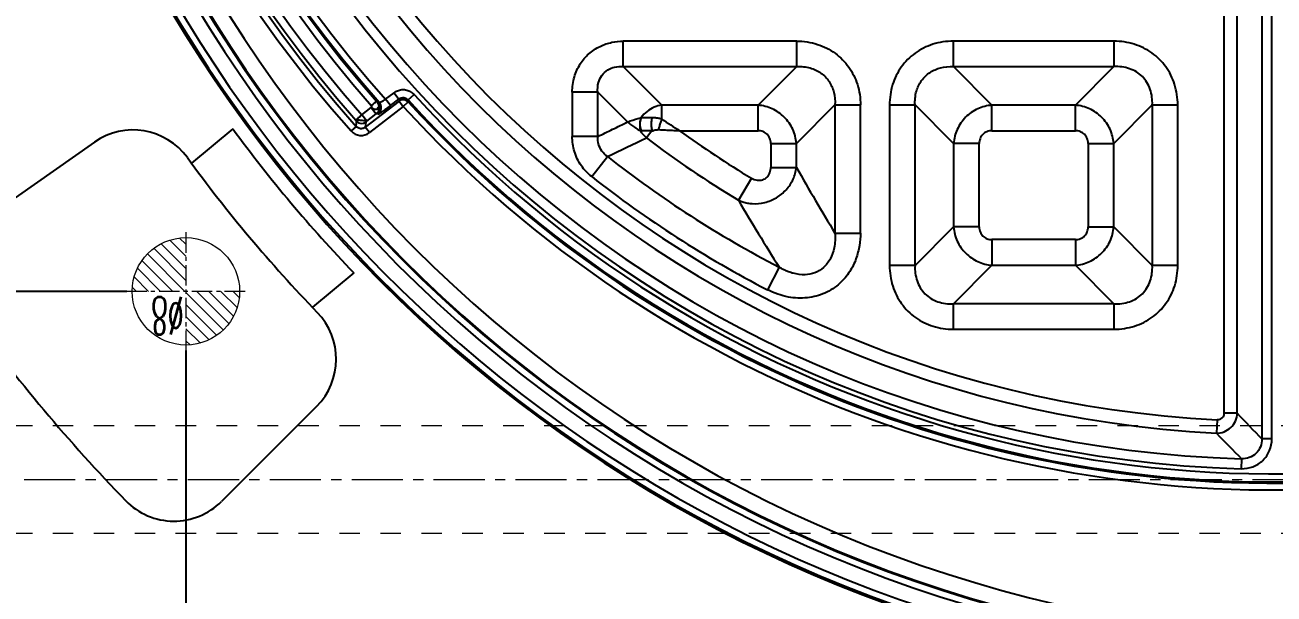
# Model space of a CAD drawing. Header units: millimetres. Extents: x 3267 to 5677, y -4731 to 2600.
# Drawn here: x 4512.3 to 4605.2, y -881.5 to -839.2 of the extents above; entities that cross this region are included whole.
import ezdxf

# ---------------------------------------------------------------- set-up
doc = ezdxf.new("R2010")
doc.units = ezdxf.units.MM
doc.header["$LTSCALE"] = 16.335
doc.header["$PDMODE"] = 3
doc.header["$PDSIZE"] = 0.3125
doc.linetypes.add('CENTER', pattern=[0.6, 0.375, -0.075, 0.075, -0.075])
doc.linetypes.add('HIDDEN', pattern=[0.2, 0.1, -0.1])
doc.layers.get('0').update_dxf_attribs({"linetype": 'CONTINUOUS'})
doc.layers.get('Defpoints').update_dxf_attribs({"linetype": 'CONTINUOUS'})
doc.layers.add('11', color=7, linetype='CONTINUOUS')
doc.layers.add('cool', color=153, linetype='HIDDEN', lineweight=9)
doc.layers.add('epin', color=13, linetype='CONTINUOUS', lineweight=9)
doc.styles.get("Standard").update_dxf_attribs({"font": 'txt', "width": 0.8})
doc.styles.add('TXT05', font='txt.shx', dxfattribs={"width": 0.5, "bigfont": 'gbcbig.shx'})
doc.dimstyles.get("Standard").update_dxf_attribs({"dimtxt": 0.15625, "dimasz": 0.1875, "dimexe": 0.125, "dimexo": 0.0625, "dimtad": 0, "dimtih": 1, "dimtoh": 1, "dimdsep": 46, "dimtxsty": 'Standard', "dimcen": 0.09, "dimadec": 0, "dimazin": 0, "dimtp": 0.01, "dimtm": 0.01, "dimtfac": 1, "dimtofl": 0, "dimtmove": 0, "dimatfit": 3, "dimfxl": 0, "dimtolj": 1, "dimarcsym": 0})

# ---------------------------------------------------------------- blocks, each defined once
blk = doc.blocks.new('epin_ejp_8')
at = {"layer": 'epin'}
h = blk.add_hatch(dxfattribs=at)
h.set_pattern_fill('_ANSI31', color=123, scale=0.2, angle=90, style=0)
h.set_pattern_definition([(135, (-3609.8168, 780.7174), (-0.44901281, -0.44901281), [])])
h.paths.add_polyline_path([(0, 4, 0.414214), (-4, 0), (0, 0)])
h.paths.add_polyline_path([(4, 0), (0, 0), (0, -4, 0.414214)])
at = {"layer": 'epin', "color": 1, "linetype": 'CENTER', "ltscale": 0.248791}
for p, q in [((0, -4.4), (0, 4.4)), ((-4.4, 0), (4.4, 0))]:
    blk.add_line(p, q, dxfattribs=at)
at = {"layer": 'epin'}
blk.add_circle((0, 0), 4, dxfattribs=at)
at = {"layer": 'epin', "color": 6, "style": 'TXT05', "width": 0.5}
blk.add_text('%%c8', height=2.8, dxfattribs=at).set_placement((0.16, 0.4))
blk = doc.blocks.new('4')
at = {"layer": '11', "color": 3, "linetype": 'Continuous'}
for p, q in [((-12.852, 216.652), (-13.724, 226.616)), ((12.852, 216.656), (13.724, 226.619)), ((-7, 208.127), (-7, 212.136)), ((7, 208.13), (7, 212.139))]:
    blk.add_line(p, q, dxfattribs=at)
for centre, radius, start, end in [((-8.743, 227.051), 5, 94.10934, 185), ((0.026, 105), 127.366, 85.91485, 94.10934), ((8.743, 227.055), 5, 355, 85.91485), ((-7.871, 217.088), 5, 185, 274.03007), ((7.871, 217.092), 5, 265.99628, 355), ((0.026, 105), 107.366, 85.99628, 94.03007), ((0.026, 105), 103.366, 86.13132, 93.8975)]:
    blk.add_arc(centre, radius, start, end, dxfattribs=at)
blk = doc.blocks.new('*D156')
at = {"color": 4, "lineweight": -2}
for p, q in [((4451.773, -847.002), (4441.773, -847.002)), ((4461.773, -859.001), (4451.773, -847.002)), ((4519.847, -859.001), (4461.773, -859.001))]:
    blk.add_line(p, q, dxfattribs=at)
at = {"layer": 'Defpoints', "color": 0}
for p in [(4611.243, -791.002), (4441.773, -847.002), (4519.847, -859.001)]:
    blk.add_point(p, dxfattribs=at)
at = {"color": 6, "insert": (4434.439, -847.002), "char_height": 5, "attachment_point": 5}
blk.add_mtext('\\A1;68.00', dxfattribs=at)
blk = doc.blocks.new('*D157')
at = {"color": 4, "lineweight": -2}
blk.add_line((4484.734, -873.002), (4441.773, -873.002), dxfattribs=at)
at = {"layer": 'Defpoints', "color": 0}
for p in [(4611.243, -791.002), (4441.773, -873.002), (4484.734, -873.002)]:
    blk.add_point(p, dxfattribs=at)
at = {"color": 6, "insert": (4434.439, -873.002), "char_height": 5, "attachment_point": 5}
blk.add_mtext('\\A1;82.00', dxfattribs=at)
blk = doc.blocks.new('*D158')
at = {"color": 4, "lineweight": -2}
blk.add_line((4574.843, -899.002), (4441.773, -899.002), dxfattribs=at)
at = {"layer": 'Defpoints', "color": 0}
for p in [(4611.243, -791.002), (4441.773, -899.002), (4574.843, -899.002)]:
    blk.add_point(p, dxfattribs=at)
at = {"color": 6, "insert": (4433.439, -899.002), "char_height": 5, "attachment_point": 5}
blk.add_mtext('\\A1;108.00', dxfattribs=at)
blk = doc.blocks.new('*D159')
at = {"color": 4, "lineweight": -2}
blk.add_line((4473.942, -909.002), (4441.773, -909.002), dxfattribs=at)
at = {"layer": 'Defpoints', "color": 0}
for p in [(4611.243, -791.002), (4441.773, -909.002), (4473.942, -909.002)]:
    blk.add_point(p, dxfattribs=at)
at = {"color": 6, "insert": (4433.773, -909.002), "char_height": 5, "attachment_point": 5}
blk.add_mtext('\\A1;118.00', dxfattribs=at)
blk = doc.blocks.new('*D164')
at = {"color": 4, "lineweight": -2}
blk.add_line((4579.243, -903.402), (4579.243, -955.466), dxfattribs=at)
at = {"layer": 'Defpoints', "color": 0}
for p in [(4611.243, -791.002), (4579.243, -903.402), (4579.243, -955.466)]:
    blk.add_point(p, dxfattribs=at)
at = {"color": 6, "insert": (4579.243, -962.799), "char_height": 5, "attachment_point": 5, "rotation": 90}
blk.add_mtext('\\A1;32.00', dxfattribs=at)
blk = doc.blocks.new('*D165')
at = {"color": 4, "lineweight": -2}
for p, q in [((4524.247, -863.401), (4524.247, -935.466)), ((4524.247, -935.466), (4516.217, -945.466)), ((4516.217, -945.466), (4516.217, -955.466))]:
    blk.add_line(p, q, dxfattribs=at)
at = {"layer": 'Defpoints', "color": 0}
for p in [(4611.243, -791.002), (4524.247, -863.401), (4516.217, -955.466)]:
    blk.add_point(p, dxfattribs=at)
at = {"color": 6, "insert": (4516.217, -962.799), "char_height": 5, "attachment_point": 5, "rotation": 90}
blk.add_mtext('\\A1;87.00', dxfattribs=at)
blk = doc.blocks.new('*D166')
at = {"color": 4, "lineweight": -2}
blk.add_line((4482.742, -917.802), (4482.742, -955.466), dxfattribs=at)
at = {"layer": 'Defpoints', "color": 0}
for p in [(4611.243, -791.002), (4482.742, -917.802), (4482.742, -955.466)]:
    blk.add_point(p, dxfattribs=at)
at = {"color": 6, "insert": (4482.742, -964.466), "char_height": 5, "attachment_point": 5, "rotation": 90}
blk.add_mtext('\\A1;128.50', dxfattribs=at)

msp = doc.modelspace()

# ---------------------------------------------------------------- linework, layer by layer
at = {"color": 6, "linetype": 'Continuous'}
for p, q in [((4604.34, -790.829), (4604.34, -869.991)), ((4605.08, -869.991), (4605.082, -790.829)), ((4601.515, -792.664), (4601.515, -868.082)), ((4602.504, -866.593), (4602.503, -792.664)), ((4556.803, -842.265), (4556.803, -840.365)), ((4569.711, -840.365), (4556.803, -840.365)), ((4569.711, -842.265), (4569.711, -840.365)), ((4581.371, -842.265), (4581.371, -840.365)), ((4593.328, -840.365), (4581.371, -840.365)), ((4593.328, -840.365), (4593.328, -842.265)), ((4556.803, -842.265), (4559.676, -845.138)), ((4556.803, -842.265), (4569.711, -842.265)), ((4566.838, -845.138), (4569.711, -842.265)), ((4581.371, -842.265), (4593.328, -842.265)), ((4581.371, -842.265), (4584.244, -845.138)), ((4590.455, -845.138), (4593.328, -842.265)), ((4553.002, -844.166), (4553.002, -847.472)), ((4554.903, -844.166), (4553.002, -844.166)), ((4554.903, -847.472), (4554.903, -844.166)), ((4557.122, -846.385), (4554.903, -844.166)), ((4540.119, -844.832), (4537.6, -846.783)), ((4538.496, -844.908), (4538.636, -844.921)), ((4539.108, -844.697), (4539.741, -844.206)), ((4539.476, -845.172), (4539.108, -844.697)), ((4539.476, -845.172), (4540.109, -844.682)), ((4539.741, -844.206), (4540.109, -844.682)), ((4540.109, -844.682), (4540.119, -844.832)), ((4540.119, -844.832), (4540.426, -845.228)), ((4540.427, -845.228), (4540.796, -844.89)), ((4540.787, -844.742), (4541.232, -844.336)), ((4540.787, -844.742), (4540.797, -844.89)), ((4572.562, -845.116), (4569.689, -847.989)), ((4572.562, -845.116), (4572.562, -854.661)), ((4572.562, -845.116), (4574.462, -845.116)), ((4574.462, -854.661), (4574.462, -845.116)), ((4576.62, -845.116), (4576.62, -857.074)), ((4576.62, -845.116), (4578.52, -845.116)), ((4581.393, -847.989), (4578.52, -845.116)), ((4578.52, -857.074), (4578.52, -845.116)), ((4596.179, -845.116), (4593.306, -847.989)), ((4596.179, -845.116), (4598.08, -845.116)), ((4596.179, -845.116), (4596.179, -857.074)), ((4598.08, -857.074), (4598.08, -845.116)), ((4537.343, -845.849), (4538.045, -845.306)), ((4537.712, -846.325), (4537.344, -845.849)), ((4537.712, -846.325), (4538.413, -845.782)), ((4540.426, -845.228), (4537.907, -847.179)), ((4538.045, -845.306), (4538.413, -845.782)), ((4538.554, -845.795), (4538.413, -845.782)), ((4559.676, -846.171), (4559.676, -845.138)), ((4566.838, -845.138), (4559.676, -845.138)), ((4566.838, -847.039), (4566.838, -845.138)), ((4584.244, -847.039), (4584.244, -845.138)), ((4590.455, -845.138), (4584.244, -845.138)), ((4590.455, -847.039), (4590.455, -845.138)), ((4536.918, -846.719), (4536.544, -847.053)), ((4537.637, -846.391), (4537.6, -846.783)), ((4537.907, -847.179), (4537.6, -846.783)), ((4558.147, -846.061), (4558.935, -846.061)), ((4554.903, -847.472), (4553.002, -847.472)), ((4558.92, -847.058), (4558.528, -847.576)), ((4560.995, -847.039), (4566.838, -847.039)), ((4584.244, -847.039), (4590.455, -847.039)), ((4567.788, -847.989), (4567.788, -849.766)), ((4567.788, -847.989), (4569.689, -847.989)), ((4569.689, -849.766), (4569.689, -847.989)), ((4581.393, -847.989), (4581.393, -854.201)), ((4583.294, -847.989), (4581.393, -847.989)), ((4583.294, -854.201), (4583.294, -847.989)), ((4591.406, -847.989), (4593.306, -847.989)), ((4591.406, -847.989), (4591.406, -854.201)), ((4593.306, -854.201), (4593.306, -847.989)), ((4554.451, -850.458), (4555.627, -848.965)), ((4567.788, -849.766), (4569.689, -849.766)), ((4566.348, -850.58), (4565.368, -852.208)), ((4578.52, -857.074), (4581.393, -854.201)), ((4583.294, -854.201), (4581.393, -854.201)), ((4591.406, -854.201), (4593.306, -854.201)), ((4593.306, -854.201), (4596.179, -857.074)), ((4572.562, -854.661), (4574.462, -854.661)), ((4590.455, -855.151), (4584.244, -855.151)), ((4584.244, -855.151), (4584.244, -857.051)), ((4590.455, -855.151), (4590.455, -857.051)), ((4568.401, -857.193), (4567.528, -858.881)), ((4578.52, -857.074), (4576.62, -857.074)), ((4584.244, -857.051), (4581.371, -859.924)), ((4584.244, -857.051), (4590.455, -857.051)), ((4593.328, -859.924), (4590.455, -857.051)), ((4598.08, -857.074), (4596.179, -857.074)), ((4593.328, -859.924), (4581.371, -859.924)), ((4581.371, -861.825), (4581.371, -859.924)), ((4593.328, -859.924), (4593.328, -861.825)), ((4581.371, -861.825), (4593.328, -861.825)), ((4602.505, -868.082), (4602.504, -866.593)), ((4602.505, -868.082), (4601.515, -868.082)), ((4601.003, -868.569), (4600.952, -869.557)), ((4605.08, -869.991), (4604.34, -869.991)), ((4602.821, -871.468), (4602.8, -872.208))]:
    msp.add_line(p, q, dxfattribs=at)
msp.add_lwpolyline([(4538.9, -845.598), (4539.179, -845.398), (4539.477, -845.173)], dxfattribs=at)
for centre, radius, start, end in [((4611.269, -785.971), 100.622, 28.40074, 331.59927), ((4611.269, -785.971), 100.12, 28.40075, 331.59926), ((4611.269, -785.971), 100.057, 28.37938, 331.62062), ((4611.269, -785.971), 98.859, 28.37934, 331.62065), ((4605.239, -785.971), 91.924, 138.35729, 221.64274), ((4605.239, -785.971), 91.422, 138.35723, 221.64277), ((4605.239, -785.971), 91.129, 138.59005, 221.40995), ((4605.239, -785.971), 90.527, 138.59005, 221.40995), ((4605.239, -785.971), 89.548, 138.61116, 221.38932), ((4605.239, -785.971), 88.944, 138.48781, 221.51219), ((4605.239, -785.971), 89.047, 138.61339, 221.38667), ((4605.239, -785.971), 88.442, 138.39414, 221.60586), ((4605.239, -785.971), 85.531, 181.61975, 268.38025), ((4605.239, -785.971), 86.271, 181.61975, 268.38025), ((4605.239, -785.971), 83.696, 182.93582, 267.06418), ((4605.239, -785.971), 82.706, 182.93582, 267.06418), ((4611.269, -785.971), 102.28, 186.15973, 331.08016), ((4611.269, -785.971), 101.778, 186.19838, 331.08683), ((4611.269, -785.971), 102.395, 189.52573, 331.07349), ((4605.239, -785.971), 87.224, 222.36053, 346.47022), ((4605.239, -785.971), 86.622, 222.36102, 346.47022), ((4605.239, -785.971), 87.818, 222.43656, 332.51118), ((4605.239, -785.971), 87.317, 222.43651, 332.51058), ((4538.041, -845.305), 0.604, 308.10852, 41.12425), ((4538.181, -845.319), 0.605, 308.11643, 41.14527), ((4540.427, -845.23), 0.503, 42.65537, 127.54792), ((4537.33, -845.991), 0.504, 221.78366, 307.43963), ((4625.068, -748.231), 117.764, 236.27009, 237.03816), ((4537.293, -846.387), 1.002, 221.60866, 307.78849), ((4397.749, -515.594), 368.866, 295.34136, 295.84092), ((4559.897, -845.957), 2.121, 210.48734, 229.76953), ((4605.239, -785.971), 77.311, 232.82949, 238.9546), ((4605.239, -785.971), 75.411, 234.07664, 238.95453), ((4605.239, -785.971), 80.184, 231.77762, 242.65109), ((4722.757, -763.213), 175.844, 209.48605, 211.3354), ((4605.239, -785.971), 82.085, 231.77764, 242.65107), ((4721.737, -760.459), 181.298, 210.4021, 212.24624), ((4769.207, -709.704), 229.942, 223.53297, 224.19288), ((4771.4, -704.704), 237.127, 224.04396, 224.68981)]:
    msp.add_arc(centre, radius, start, end, dxfattribs=at)
for points, knots in [([(4553.002, -844.166), (4553.013, -843.781), (4553.107, -843.043), (4553.55, -842.06), (4554.212, -841.276), (4555.034, -840.727), (4555.924, -840.432), (4556.519, -840.36), (4556.803, -840.365)], [0, 0, 0, 0, 0.192981, 0.368447, 0.533532, 0.701789, 0.85754, 1, 1, 1, 1]), ([(4569.711, -840.365), (4570.233, -840.365), (4571.255, -840.52), (4572.61, -841.204), (4573.652, -842.259), (4574.314, -843.604), (4574.462, -844.606), (4574.462, -845.116)], [0, 0, 0, 0, 0.209973, 0.407076, 0.600298, 0.795169, 1, 1, 1, 1]), ([(4581.371, -840.365), (4580.853, -840.374), (4579.839, -840.516), (4578.481, -841.198), (4577.435, -842.254), (4576.768, -843.605), (4576.628, -844.607), (4576.62, -845.116)], [0, 0, 0, 0, 0.208166, 0.404613, 0.600169, 0.795235, 1, 1, 1, 1]), ([(4598.08, -845.116), (4598.07, -844.598), (4597.928, -843.584), (4597.247, -842.226), (4596.19, -841.18), (4594.84, -840.513), (4593.838, -840.373), (4593.328, -840.365)], [0, 0, 0, 0, 0.208153, 0.404601, 0.600135, 0.79522, 1, 1, 1, 1]), ([(4554.903, -844.166), (4554.882, -843.93), (4554.909, -843.484), (4555.177, -842.895), (4555.615, -842.488), (4556.181, -842.266), (4556.589, -842.247), (4556.803, -842.265)], [0, 0, 0, 0, 0.229389, 0.422261, 0.61197, 0.792322, 1, 1, 1, 1]), ([(4569.711, -842.265), (4570.047, -842.245), (4570.689, -842.301), (4571.546, -842.699), (4572.166, -843.344), (4572.531, -844.183), (4572.581, -844.797), (4572.562, -845.116)], [0, 0, 0, 0, 0.21998, 0.412518, 0.605434, 0.791016, 1, 1, 1, 1]), ([(4578.52, -845.116), (4578.5, -844.777), (4578.557, -844.131), (4578.956, -843.275), (4579.599, -842.657), (4580.437, -842.296), (4581.051, -842.246), (4581.371, -842.265)], [0, 0, 0, 0, 0.221835, 0.414242, 0.605287, 0.790745, 1, 1, 1, 1]), ([(4596.179, -845.116), (4596.202, -844.728), (4596.105, -843.951), (4595.508, -842.936), (4594.493, -842.339), (4593.716, -842.242), (4593.328, -842.265)], [0, 0, 0, 0, 0.254794, 0.500003, 0.745227, 1, 1, 1, 1]), ([(4539.741, -844.206), (4539.814, -844.146), (4540, -844.047), (4540.326, -843.956), (4540.678, -843.99), (4540.988, -844.132), (4541.155, -844.262), (4541.232, -844.337)], [0, 0, 0, 0, 0.173703, 0.379966, 0.615499, 0.802975, 1, 1, 1, 1]), ([(4538.055, -845.176), (4538.115, -845.123), (4538.221, -845.029), (4538.345, -844.918), (4538.411, -844.861), (4538.43, -844.843)], [0, 0, 0, 0, 0.480534, 0.843107, 1, 1, 1, 1]), ([(4538.43, -844.843), (4538.438, -844.852), (4538.453, -844.868), (4538.472, -844.889), (4538.486, -844.901), (4538.493, -844.907), (4538.496, -844.908)], [0, 0, 0, 0, 0.38399, 0.715509, 0.906549, 1, 1, 1, 1]), ([(4538.496, -844.908), (4538.519, -844.933), (4538.564, -844.994), (4538.608, -845.096), (4538.614, -845.208), (4538.589, -845.276), (4538.568, -845.306)], [0, 0, 0, 0, 0.238653, 0.520407, 0.747552, 1, 1, 1, 1]), ([(4538.636, -844.921), (4538.643, -844.924), (4538.665, -844.923), (4538.72, -844.909), (4538.814, -844.868), (4538.941, -844.801), (4539.042, -844.739), (4539.098, -844.703), (4539.108, -844.697)], [0, 0, 0, 0, 0.043724, 0.116315, 0.327892, 0.618613, 0.937895, 1, 1, 1, 1]), ([(4540.787, -844.742), (4540.706, -844.652), (4540.463, -844.54), (4540.204, -844.608), (4540.109, -844.682)], [0, 0, 0, 0, 0.5005, 1, 1, 1, 1]), ([(4536.925, -846.232), (4536.958, -846.203), (4537.027, -846.118), (4537.177, -846.001), (4537.284, -845.902), (4537.343, -845.849)], [0, 0, 0, 0, 0.227523, 0.579524, 1, 1, 1, 1]), ([(4538.056, -845.178), (4538.066, -845.188), (4538.077, -845.217), (4538.074, -845.264), (4538.057, -845.294), (4538.045, -845.306)], [0, 0, 0, 0, 0.297318, 0.631875, 1, 1, 1, 1]), ([(4538.045, -845.306), (4538.071, -845.323), (4538.136, -845.364), (4538.236, -845.421), (4538.361, -845.45), (4538.487, -845.415), (4538.547, -845.347), (4538.568, -845.306)], [0, 0, 0, 0, 0.154808, 0.378714, 0.575869, 0.771348, 1, 1, 1, 1]), ([(4538.554, -845.795), (4538.591, -845.799), (4538.697, -845.719), (4538.895, -845.607), (4539.168, -845.405), (4539.369, -845.255), (4539.476, -845.172)], [0, 0, 0, 0, 0.099792, 0.321636, 0.636061, 1, 1, 1, 1]), ([(4559.676, -845.138), (4559.48, -845.159), (4559.084, -845.263), (4558.553, -845.582), (4558.266, -845.89), (4558.147, -846.061)], [0, 0, 0, 0, 0.322845, 0.657934, 1, 1, 1, 1]), ([(4569.689, -847.989), (4569.664, -847.626), (4569.477, -846.902), (4568.836, -845.988), (4567.922, -845.349), (4567.199, -845.163), (4566.838, -845.138)], [0, 0, 0, 0, 0.249665, 0.500526, 0.751122, 1, 1, 1, 1]), ([(4584.244, -845.138), (4583.881, -845.163), (4583.157, -845.35), (4582.243, -845.991), (4581.604, -846.905), (4581.418, -847.627), (4581.393, -847.989)], [0, 0, 0, 0, 0.249666, 0.500527, 0.751123, 1, 1, 1, 1]), ([(4593.306, -847.989), (4593.281, -847.626), (4593.094, -846.902), (4592.454, -845.988), (4591.54, -845.349), (4590.817, -845.163), (4590.455, -845.138)], [0, 0, 0, 0, 0.249665, 0.500526, 0.751122, 1, 1, 1, 1]), ([(4536.954, -846.327), (4536.954, -846.323), (4536.944, -846.313), (4536.933, -846.295), (4536.913, -846.272), (4536.9, -846.256), (4536.893, -846.247)], [0, 0, 0, 0, 0.1175, 0.376331, 0.669363, 1, 1, 1, 1]), ([(4536.918, -846.719), (4536.922, -846.676), (4536.93, -846.589), (4536.943, -846.458), (4536.95, -846.371), (4536.954, -846.327)], [0, 0, 0, 0, 0.333707, 0.666189, 1, 1, 1, 1]), ([(4537.6, -846.783), (4537.535, -846.834), (4537.375, -846.904), (4537.117, -846.88), (4536.973, -846.782), (4536.918, -846.719)], [0, 0, 0, 0, 0.333946, 0.666109, 1, 1, 1, 1]), ([(4537.303, -846.274), (4537.25, -846.27), (4537.154, -846.257), (4537.027, -846.243), (4536.952, -846.23), (4536.92, -846.229)], [0, 0, 0, 0, 0.407506, 0.753648, 1, 1, 1, 1]), ([(4537.712, -846.325), (4537.707, -846.304), (4537.601, -846.322), (4537.491, -846.281), (4537.367, -846.282), (4537.303, -846.274)], [0, 0, 0, 0, 0.157839, 0.5302, 1, 1, 1, 1]), ([(4537.637, -846.391), (4537.638, -846.374), (4537.678, -846.357), (4537.699, -846.334), (4537.712, -846.325)], [0, 0, 0, 0, 0.536183, 1, 1, 1, 1]), ([(4557.122, -846.385), (4557.187, -846.358), (4557.504, -846.235), (4557.832, -846.143), (4558.094, -846.079)], [0, 0, 0, 0, 0.20777, 1, 1, 1, 1]), ([(4557.122, -846.385), (4557.212, -846.468), (4557.408, -846.627), (4557.726, -846.842), (4557.953, -846.971), (4558.07, -847.033)], [0, 0, 0, 0, 0.320014, 0.655525, 1, 1, 1, 1]), ([(4558.109, -846.086), (4558.086, -846.146), (4558.051, -846.27), (4558.025, -846.461), (4558.021, -846.651), (4558.04, -846.841), (4558.069, -846.965), (4558.088, -847.025)], [0, 0, 0, 0, 0.202659, 0.403244, 0.60264, 0.801403, 1, 1, 1, 1]), ([(4558.147, -846.059), (4558.118, -846.119), (4558.07, -846.246), (4558.034, -846.447), (4558.035, -846.653), (4558.071, -846.854), (4558.119, -846.981), (4558.148, -847.041)], [0, 0, 0, 0, 0.197204, 0.398595, 0.601493, 0.802995, 1, 1, 1, 1]), ([(4558.935, -846.061), (4558.911, -846.164), (4558.88, -846.382), (4558.879, -846.711), (4558.91, -846.933), (4558.935, -847.039)], [0, 0, 0, 0, 0.322186, 0.667533, 1, 1, 1, 1]), ([(4558.92, -847.058), (4558.981, -847.048), (4559.089, -847.001), (4559.269, -846.962), (4559.394, -846.975), (4559.46, -846.959)], [0, 0, 0, 0, 0.336595, 0.631327, 1, 1, 1, 1]), ([(4558.935, -846.061), (4559.02, -846.058), (4559.189, -846.06), (4559.439, -846.093), (4559.6, -846.14), (4559.676, -846.171)], [0, 0, 0, 0, 0.337571, 0.67219, 1, 1, 1, 1]), ([(4559.676, -846.171), (4559.643, -846.252), (4559.576, -846.426), (4559.489, -846.687), (4559.438, -846.866), (4559.415, -846.952)], [0, 0, 0, 0, 0.320663, 0.676493, 1, 1, 1, 1]), ([(4559.46, -846.959), (4559.611, -846.968), (4559.936, -846.979), (4560.448, -847.011), (4560.808, -847.029), (4560.995, -847.039)], [0, 0, 0, 0, 0.295528, 0.635307, 1, 1, 1, 1]), ([(4554.451, -850.458), (4554.159, -850.228), (4553.622, -849.661), (4553.115, -848.618), (4553.002, -847.845), (4553.002, -847.472)], [0, 0, 0, 0, 0.326003, 0.673309, 1, 1, 1, 1]), ([(4555.627, -848.965), (4555.47, -848.853), (4555.191, -848.58), (4554.936, -848.053), (4554.893, -847.664), (4554.903, -847.472)], [0, 0, 0, 0, 0.335095, 0.664857, 1, 1, 1, 1]), ([(4558.07, -847.033), (4558.078, -847.035), (4558.095, -847.038), (4558.121, -847.04), (4558.138, -847.04), (4558.147, -847.039)], [0, 0, 0, 0, 0.339855, 0.671201, 1, 1, 1, 1]), ([(4558.935, -847.039), (4558.831, -847.039), (4558.638, -847.039), (4558.376, -847.039), (4558.217, -847.039), (4558.147, -847.039)], [0, 0, 0, 0, 0.394918, 0.733122, 1, 1, 1, 1]), ([(4567.788, -847.989), (4567.788, -847.86), (4567.736, -847.605), (4567.526, -847.283), (4567.204, -847.086), (4566.959, -847.039), (4566.838, -847.039)], [0, 0, 0, 0, 0.259809, 0.509834, 0.755075, 1, 1, 1, 1]), ([(4584.244, -847.039), (4584.115, -847.039), (4583.86, -847.09), (4583.537, -847.301), (4583.341, -847.623), (4583.294, -847.868), (4583.294, -847.989)], [0, 0, 0, 0, 0.259809, 0.509834, 0.755075, 1, 1, 1, 1]), ([(4591.406, -847.989), (4591.406, -847.86), (4591.354, -847.605), (4591.143, -847.283), (4590.821, -847.086), (4590.577, -847.039), (4590.455, -847.039)], [0, 0, 0, 0, 0.259809, 0.509834, 0.755075, 1, 1, 1, 1]), ([(4566.348, -850.58), (4566.481, -850.649), (4566.757, -850.747), (4567.186, -850.728), (4567.545, -850.508), (4567.734, -850.153), (4567.787, -849.893), (4567.788, -849.766)], [0, 0, 0, 0, 0.221108, 0.423873, 0.613866, 0.812498, 1, 1, 1, 1]), ([(4566.399, -852.466), (4566.711, -852.486), (4567.344, -852.426), (4568.222, -852.063), (4568.959, -851.462), (4569.484, -850.678), (4569.655, -850.071), (4569.689, -849.766)], [0, 0, 0, 0, 0.200603, 0.401582, 0.603036, 0.802601, 1, 1, 1, 1]), ([(4565.368, -852.208), (4565.476, -852.258), (4565.698, -852.344), (4566.044, -852.43), (4566.281, -852.459), (4566.399, -852.466)], [0, 0, 0, 0, 0.333583, 0.66661, 1, 1, 1, 1]), ([(4581.393, -854.201), (4581.418, -854.563), (4581.605, -855.288), (4582.246, -856.202), (4583.159, -856.84), (4583.882, -857.027), (4584.244, -857.051)], [0, 0, 0, 0, 0.249667, 0.500527, 0.751123, 1, 1, 1, 1]), ([(4583.294, -854.201), (4583.294, -854.329), (4583.345, -854.584), (4583.556, -854.907), (4583.878, -855.104), (4584.122, -855.151), (4584.244, -855.151)], [0, 0, 0, 0, 0.259809, 0.509834, 0.755075, 1, 1, 1, 1]), ([(4590.455, -857.051), (4590.818, -857.027), (4591.542, -856.84), (4592.456, -856.199), (4593.095, -855.285), (4593.281, -854.562), (4593.306, -854.201)], [0, 0, 0, 0, 0.249668, 0.500529, 0.751126, 1, 1, 1, 1]), ([(4590.455, -855.151), (4590.584, -855.151), (4590.839, -855.099), (4591.162, -854.888), (4591.359, -854.567), (4591.406, -854.322), (4591.406, -854.201)], [0, 0, 0, 0, 0.259809, 0.509834, 0.755075, 1, 1, 1, 1]), ([(4574.462, -854.661), (4574.465, -854.969), (4574.399, -855.622), (4574.154, -856.601), (4573.682, -857.579), (4572.913, -858.488), (4571.829, -859.196), (4570.491, -859.55), (4568.997, -859.487), (4568.028, -859.118), (4567.528, -858.881)], [0, 0, 0, 0, 0.093517, 0.197593, 0.304664, 0.419474, 0.554208, 0.690232, 0.832368, 1, 1, 1, 1]), ([(4572.562, -854.661), (4572.589, -855.03), (4572.564, -855.69), (4572.261, -856.581), (4571.76, -857.245), (4571.077, -857.655), (4570.285, -857.806), (4569.74, -857.733), (4569.456, -857.658)], [0, 0, 0, 0, 0.214701, 0.377134, 0.539997, 0.686366, 0.829361, 1, 1, 1, 1]), ([(4569.456, -857.658), (4569.338, -857.627), (4569.099, -857.549), (4568.746, -857.393), (4568.516, -857.264), (4568.401, -857.193)], [0, 0, 0, 0, 0.317383, 0.650063, 1, 1, 1, 1]), ([(4576.62, -857.074), (4576.629, -857.591), (4576.771, -858.605), (4577.453, -859.963), (4578.509, -861.009), (4579.86, -861.676), (4580.861, -861.817), (4581.371, -861.825)], [0, 0, 0, 0, 0.208153, 0.404601, 0.600135, 0.79522, 1, 1, 1, 1]), ([(4578.52, -857.074), (4578.497, -857.461), (4578.594, -858.238), (4579.191, -859.253), (4580.206, -859.85), (4580.983, -859.947), (4581.371, -859.924)], [0, 0, 0, 0, 0.254794, 0.500003, 0.745227, 1, 1, 1, 1]), ([(4593.328, -861.825), (4593.846, -861.816), (4594.86, -861.674), (4596.218, -860.992), (4597.264, -859.936), (4597.931, -858.585), (4598.072, -857.583), (4598.08, -857.074)], [0, 0, 0, 0, 0.208153, 0.404601, 0.600135, 0.79522, 1, 1, 1, 1]), ([(4593.328, -859.924), (4593.716, -859.948), (4594.493, -859.85), (4595.508, -859.253), (4596.105, -858.238), (4596.202, -857.461), (4596.179, -857.074)], [0, 0, 0, 0, 0.254794, 0.500003, 0.745227, 1, 1, 1, 1]), ([(4600.952, -869.557), (4601.146, -869.563), (4601.542, -869.493), (4602.048, -869.169), (4602.406, -868.68), (4602.5, -868.281), (4602.505, -868.082)], [0, 0, 0, 0, 0.247277, 0.495788, 0.746172, 1, 1, 1, 1]), ([(4601.515, -868.082), (4601.512, -868.169), (4601.469, -868.346), (4601.269, -868.536), (4601.09, -868.57), (4601.003, -868.569)], [0, 0, 0, 0, 0.33623, 0.664902, 1, 1, 1, 1]), ([(4602.8, -872.208), (4603.093, -872.216), (4603.69, -872.117), (4604.455, -871.63), (4604.964, -870.879), (4605.08, -870.284), (4605.08, -869.991)], [0, 0, 0, 0, 0.249184, 0.499855, 0.750673, 1, 1, 1, 1]), ([(4604.34, -869.991), (4604.343, -870.189), (4604.268, -870.59), (4603.931, -871.1), (4603.412, -871.415), (4603.015, -871.476), (4602.821, -871.468)], [0, 0, 0, 0, 0.251196, 0.503269, 0.753615, 1, 1, 1, 1])]:
    msp.add_open_spline(points, degree=3, knots=knots, dxfattribs=at)
for points in [[(4536.893, -846.247), (4536.902, -846.255), (4536.923, -846.243), (4536.925, -846.232)], [(4554.903, -847.472), (4555.273, -847.292), (4556.012, -846.927), (4556.753, -846.568), (4557.122, -846.385)], [(4558.094, -846.079), (4558.106, -846.076), (4558.117, -846.073), (4558.128, -846.069)]]:
    msp.add_open_spline(points, degree=3, dxfattribs=at)
at = {"layer": 'cool', "ltscale": 0.932966}
for p, q in [((4465.573, -869.002), (4756.913, -869.002)), ((4465.573, -877.002), (4756.913, -877.002))]:
    msp.add_line(p, q, dxfattribs=at)
at = {"layer": 'cool', "color": 1, "linetype": 'CENTER', "ltscale": 0.621977}
msp.add_line((4451.243, -873.002), (4771.243, -873.002), dxfattribs=at)

# ---------------------------------------------------------------- block references
at = {"rotation": 129.9999999999685}
msp.add_blockref('4', (4691.671, -718.467), dxfattribs=at)
at = {"layer": 'epin', "rotation": 180}
msp.add_blockref('epin_ejp_8', (4524.247, -859.001), dxfattribs=at)

# ---------------------------------------------------------------- dimensions: what is measured, and where the dimension line sits
for feature_location, offset, dtype, picture, middle in [((4574.843, -899.002), (-133.07, 0), 0, '*D158', (4433.439, -899.002)), ((4473.942, -909.002), (-32.17, 0), 0, '*D159', (4433.773, -909.002)), ((4519.847, -859.001), (-78.074, 11.999), 0, '*D156', (4434.439, -847.002)), ((4484.734, -873.002), (-42.962, 0), 0, '*D157', (4434.439, -873.002)), ((4482.742, -917.802), (0, -37.664), 1, '*D166', (4482.742, -964.466)), ((4524.247, -863.401), (-8.03, -92.065), 1, '*D165', (4516.217, -962.799)), ((4579.243, -903.402), (0, -52.064), 1, '*D164', (4579.243, -962.799))]:
    dim = msp.add_ordinate_dim(feature_location=feature_location, offset=offset, dtype=dtype, origin=(4611.243, -791.002), dimstyle='Standard', override={"dimtxt": 5, "dimasz": 5, "dimexe": 0, "dimexo": 0, "dimgap": 0, "dimtih": 0, "dimtoh": 0, "dimzin": 0, "dimcen": 0, "dimclrd": 4, "dimclre": 4, "dimclrt": 6, "dimadec": 2, "dimtp": 0, "dimtm": 0, "dimtzin": 0})
    dim.commit()
    dim.dimension.update_dxf_attribs({"geometry": picture, "text_midpoint": middle})

doc.saveas('drawing.dxf')
